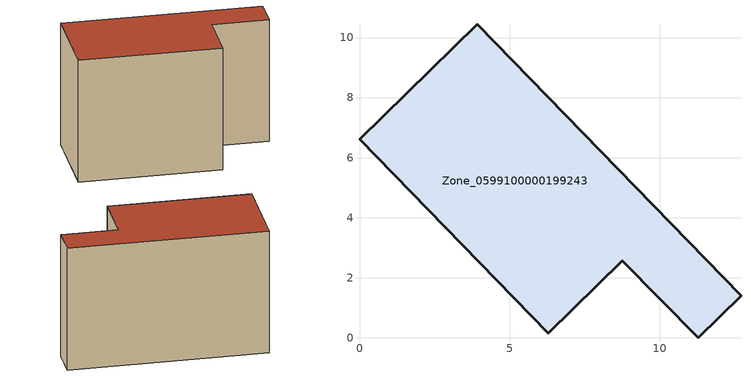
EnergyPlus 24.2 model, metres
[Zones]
Zone_0599100000199243
 floor ground (C_G): 0,6.62 3.92,10.44 12.71,1.39 11.28,0 8.76,2.57 6.28,0.16 z0
 wall outside (C_F): 3.92,10.44 0,6.62 6.28,0.16 8.76,2.57 11.28,0 12.71,1.39 3.92,10.44 z0:8.21
 roof outside (C_R): 12.71,1.39 3.92,10.44 0,6.62 6.28,0.16 8.76,2.57 11.28,0 z8.21
[BUILDING]
Pand.0599100000199243: North Axis=0; Terrain=City; Loads Convergence Tolerance Value=0.04; Temperature Convergence Tolerance Value=0.4; Solar Distribution=FullExterior; Maximum Number of Warmup Days=25; Minimum Number of Warmup Days=1
[Site:Location]
Rotterdam.The.Hague.AP_ZH_NLD Design_Conditions: Latitude=51.96; Longitude=4.45; Time Zone=1; Elevation=-4.5
[SITE:GROUNDTEMPERATURE:BUILDINGSURFACE]
18, 18, 18, 18, 18, 18, 18, 18, 18, 18, 18, 18
[MATERIAL] Thermal Absorptance=0.9; Solar Absorptance=0.7; Visible Absorptance=0.7
Name | Roughness | Thickness | Conductivity | Density | Specific Heat
G.TI.1975-1991 | MediumSmooth | 0.15 | 0.288461 | 540 | 1210
F.TI.1975-1991 | Rough | 0.3 | 0.230769 | 1920 | 840
R.TI.1975-1991 | MediumRough | 0.2 | 0.153846 | 1500 | 1000
[CONSTRUCTION]
C_G: G.TI.1975-1991
C_F: F.TI.1975-1991
C_R: R.TI.1975-1991
[ZONE]
Zone_0599100000199243: Type=1; Multiplier=1; Ceiling Height=Autocalculate; Volume=Autocalculate; Floor Area=autocalculate; Part of Total Floor Area=Yes
[ZONEINFILTRATION:DESIGNFLOWRATE]
Infil_Zone_0599100000199243: Zone or ZoneList or Space or SpaceList=Zone_0599100000199243; Schedule=AlwaysOn; Design Flow Rate Calculation Method=Flow/Area; Flow Rate per Floor Area=0.003; Constant Term Coefficient=1; Temperature Term Coefficient=0; Velocity Term Coefficient=0; Velocity Squared Term Coefficient=0
[HVACTEMPLATE:ZONE:IDEALLOADSAIRSYSTEM]
Zone_0599100000199243: Maximum Heating Supply Air Temperature=50; Minimum Cooling Supply Air Temperature=13; Maximum Heating Supply Air Humidity Ratio=0.0156; Minimum Cooling Supply Air Humidity Ratio=0.0077; Heating Limit=NoLimit; Cooling Limit=NoLimit; Dehumidification Control Type=ConstantSensibleHeatRatio; Cooling Sensible Heat Ratio=0.7; Dehumidification Setpoint=60; Humidification Control Type=None; Humidification Setpoint=30; Outdoor Air Method=None; Outdoor Air Flow Rate per Person=0.00944; Outdoor Air Flow Rate per Zone Floor Area=0; Outdoor Air Flow Rate per Zone=0; Demand Controlled Ventilation Type=None; Outdoor Air Economizer Type=NoEconomizer; Heat Recovery Type=None; Sensible Heat Recovery Effectiveness=0.7; Latent Heat Recovery Effectiveness=0.65
[ZONECONTROL:THERMOSTAT]
ThermostatControl_Zone_0599100000199243: Zone or ZoneList=Zone_0599100000199243; Control Type Schedule=DualSetpointControlType; Control 1=Thermostat_Zone_0599100000199243; Temperature Difference Between Cutout And Setpoint=0
[THERMOSTATSETPOINT:DUALSETPOINT]
Thermostat_Zone_0599100000199243: Heating Setpoint Temperature Schedule=HeatingSetpoint_Zone_0599100000199243; Cooling Setpoint Temperature Schedule=CoolingSetpoint_Zone_0599100000199243
[SCHEDULE:COMPACT]
HeatingSetpoint_Zone_0599100000199243: Through: 12/31, For: AllDays, Until: 24:00, 21
CoolingSetpoint_Zone_0599100000199243: Through: 12/31, For: AllDays, Until: 24:00, 24
DualSetpointControlType: Through: 12/31, For: AllDays, Until: 24:00, 4
AlwaysOn: Through: 12/31, For: AllDays, Until: 24:00, 1
